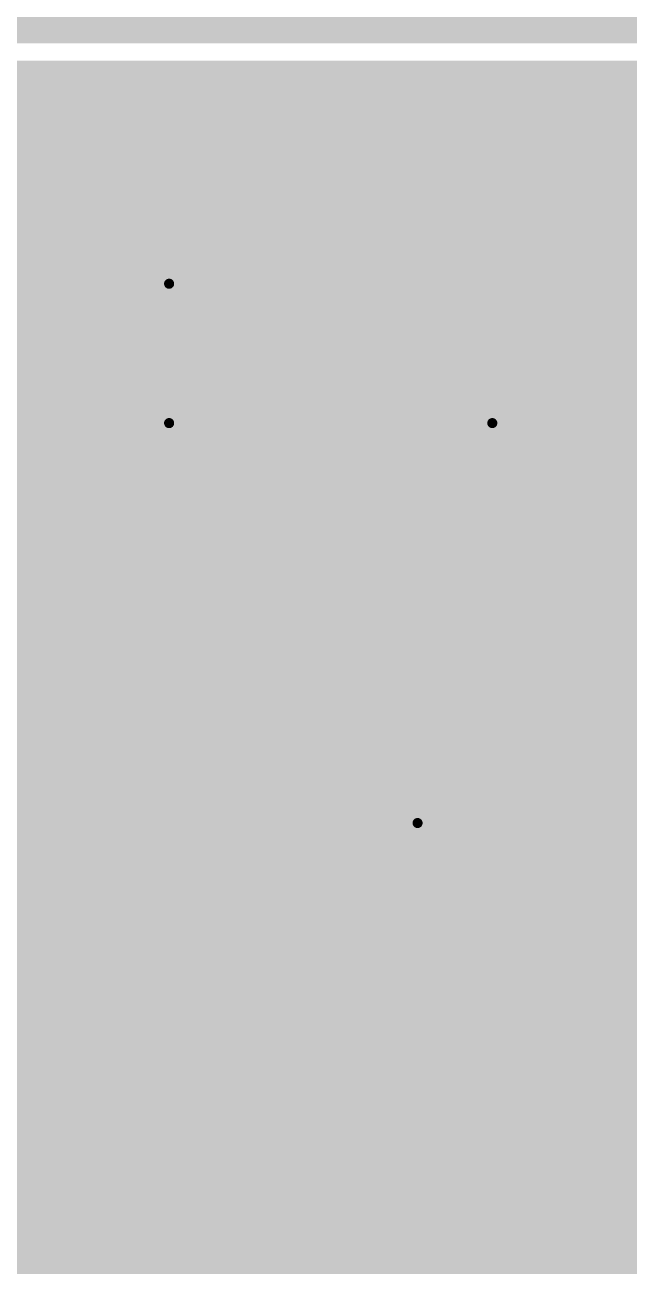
# Model space of a CAD drawing. Extents: x -6 to 196, y -52 to 46.
# Drawn here: x 173.32 to 180.92, y 5.98 to 21.59 of the extents above; entities that cross this region are included whole.
import ezdxf

# ---------------------------------------------------------------- set-up
doc = ezdxf.new("R2010")
doc.units = 0
doc.header["$MEASUREMENT"] = 0
doc.layers.get('0').update_dxf_attribs({"linetype": 'CONTINUOUS'})
for name, color, linetype in [('22-304-1_BOT', 7, 'CONTINUOUS'), ('22-304-1_DRD', 7, 'CONTINUOUS'), ('22-304-1_GND', 6, 'CONTINUOUS'), ('22-304-1_IN1', 4, 'CONTINUOUS'), ('22-304-1_SMT', 5, 'CONTINUOUS'), ('22-304-1_SPT', 10, 'CONTINUOUS'), ('22-304-1_SST', 14, 'CONTINUOUS'), ('22-304-1_TOP', 9, 'CONTINUOUS'), ('THRUHOLE_TAP', 13, 'CONTINUOUS')]:
    doc.layers.add(name, color=color, linetype=linetype)

# ---------------------------------------------------------------- blocks, each defined once
blk = doc.blocks.new('ROUND_57')
at = {"const_width": 0.35052}
blk.add_lwpolyline([(-0.17526, 0, 1), (0.17526, 0, 1)], format="xyb", close=True, dxfattribs=at)
blk = doc.blocks.new('ROUND_85')
at = {"const_width": 0.0635}
blk.add_lwpolyline([(-0.03175, 0, 1), (0.03175, 0, 1)], format="xyb", close=True, dxfattribs=at)
blk = doc.blocks.new('RECTANGLE_5')
blk.add_solid([(0.4826, 0.4064), (0.4826, -0.4064), (-0.4826, 0.4064), (-0.4826, -0.4064)])
blk = doc.blocks.new('RECTANGLE_15')
blk.add_solid([(0.6985, 0.4445), (0.6985, -0.4445), (-0.6985, 0.4445), (-0.6985, -0.4445)])
blk = doc.blocks.new('RECTANGLE_50')
blk.add_solid([(0.4445, 0.3175), (0.4445, -0.3175), (-0.4445, 0.3175), (-0.4445, -0.3175)])
blk = doc.blocks.new('ROUND_88')
at = {"const_width": 0.10033}
blk.add_lwpolyline([(-0.050164, 0, 1), (0.050164, 0, 1)], format="xyb", close=True, dxfattribs=at)

msp = doc.modelspace()

# ---------------------------------------------------------------- linework, layer by layer
at = {"layer": '22-304-1_BOT', "const_width": 0.254}
for points in [[(193.929, 20.828), (101.6, 20.828)], [(173.2788, 20.828), (173.2788, -4.064)], [(173.5074, 20.828), (173.5074, -4.064)], [(173.736, 20.828), (173.736, -4.064)], [(173.9646, 20.828), (173.9646, -4.064)], [(174.1932, 20.828), (174.1932, -4.064)], [(174.4218, 20.828), (174.4218, -4.064)], [(174.6504, 20.828), (174.6504, -4.064)], [(174.879, 20.828), (174.879, -4.064)], [(175.1076, 20.828), (175.1076, -4.064)], [(175.3362, 20.828), (175.3362, -4.064)], [(175.5648, 20.828), (175.5648, -4.064)], [(175.7934, 20.828), (175.7934, -4.064)], [(176.022, 20.828), (176.022, -4.064)], [(176.2506, 20.828), (176.2506, -4.064)], [(176.4792, 20.828), (176.4792, -4.064)], [(176.7078, 20.828), (176.7078, -4.064)], [(176.9364, 20.828), (176.9364, -4.064)], [(177.165, 20.828), (177.165, -4.064)], [(177.3936, 20.828), (177.3936, -4.064)], [(177.6222, 20.828), (177.6222, -4.064)], [(177.8508, 20.828), (177.8508, -4.064)], [(178.0794, 20.828), (178.0794, 5.04444)], [(178.308, 20.828), (178.308, 5.19938)], [(178.5366, 20.828), (178.5366, 5.24764)], [(178.7652, 20.828), (178.7652, 5.21716)], [(178.9938, 20.828), (178.9938, 5.0927)], [(179.2224, 20.828), (179.2224, 4.71932)], [(179.451, 20.828), (179.451, 2.25552)], [(179.6796, 20.828), (179.6796, 2.02692)], [(179.9082, 20.828), (179.9082, 1.79832)], [(180.1368, 20.828), (180.1368, 1.56972)], [(180.3654, 20.828), (180.3654, 1.34112)], [(180.594, 20.828), (180.594, 1.11252)], [(180.8226, 20.828), (180.8226, 1.04902)], [(193.929, 20.6248), (87.00516, 20.6248)], [(189.14618, 20.3962), (87.00516, 20.3962)], [(188.5061, 20.1676), (130.54076, 20.1676)], [(188.09462, 19.939), (130.77952, 19.939)], [(187.7822, 19.7104), (137.99312, 19.7104)], [(187.5282, 19.4818), (138.22172, 19.4818)], [(187.31738, 19.2532), (149.36978, 19.2532)], [(187.14212, 19.0246), (149.60092, 19.0246)], [(186.99226, 18.796), (150.09368, 18.796)], [(186.8678, 18.5674), (152.56256, 18.5674)], [(186.76366, 18.3388), (152.75052, 18.3388)], [(186.6773, 18.1102), (152.81656, 18.1102)], [(186.60872, 17.8816), (152.80386, 17.8816)], [(186.55792, 17.653), (152.7048, 17.653)], [(186.52236, 17.4244), (152.4381, 17.4244)], [(186.50204, 17.1958), (152.03932, 17.1958)], [(186.49696, 16.9672), (151.81072, 16.9672)], [(186.50712, 16.7386), (151.58212, 16.7386)], [(186.52998, 16.51), (151.35352, 16.51)], [(186.57062, 16.2814), (151.12492, 16.2814)], [(186.6265, 16.0528), (145.38452, 16.0528)], [(186.70016, 15.8242), (145.45056, 15.8242)], [(186.7916, 15.5956), (145.43786, 15.5956)], [(186.90082, 15.367), (145.3388, 15.367)], [(187.0329, 15.1384), (145.0721, 15.1384)], [(187.18784, 14.9098), (134.79526, 14.9098)], [(187.37326, 14.6812), (134.79526, 14.6812)], [(187.59424, 14.4526), (134.79526, 14.4526)], [(187.86348, 14.224), (134.79526, 14.224)], [(188.19876, 13.9954), (134.79526, 13.9954)], [(188.65088, 13.7668), (134.79526, 13.7668)], [(189.46368, 13.5382), (134.79526, 13.5382)], [(193.929, 13.3096), (160.3121, 13.3096)], [(193.929, 13.081), (160.5788, 13.081)], [(187.70854, 12.8524), (160.67786, 12.8524)], [(187.70854, 12.6238), (160.69056, 12.6238)], [(187.70854, 12.3952), (162.93084, 12.3952)], [(187.70854, 12.1666), (163.068, 12.1666)], [(187.70854, 11.938), (163.10864, 11.938)], [(187.70854, 11.7094), (163.068, 11.7094)], [(187.70854, 11.4808), (162.93084, 11.4808)], [(187.70854, 11.2522), (162.86226, 11.2522)], [(193.929, 11.0236), (162.86226, 11.0236)], [(193.929, 10.795), (162.86226, 10.795)], [(193.929, 10.5664), (162.86226, 10.5664)], [(193.929, 10.3378), (162.86226, 10.3378)], [(193.929, 10.1092), (166.71036, 10.1092)], [(193.929, 9.8806), (166.94404, 9.8806)], [(193.929, 9.652), (167.03294, 9.652)], [(193.929, 9.4234), (167.03802, 9.4234)], [(193.929, 9.1948), (166.95928, 9.1948)], [(193.929, 8.9662), (166.79926, 8.9662)], [(193.929, 8.7376), (166.79926, 8.7376)], [(193.929, 8.509), (166.79926, 8.509)], [(193.929, 8.2804), (166.79926, 8.2804)], [(193.929, 8.0518), (166.79926, 8.0518)], [(193.929, 7.8232), (166.79926, 7.8232)], [(193.929, 7.5946), (166.79926, 7.5946)], [(193.929, 7.366), (166.79926, 7.366)], [(193.929, 7.1374), (166.79926, 7.1374)], [(193.929, 6.9088), (166.79926, 6.9088)], [(193.929, 6.6802), (166.79926, 6.6802)], [(193.929, 6.4516), (166.79926, 6.4516)], [(193.929, 6.223), (166.79926, 6.223)], [(193.929, 5.9944), (166.79926, 5.9944)]]:
    msp.add_lwpolyline(points, dxfattribs=at)
at = {"layer": '22-304-1_DRD'}
for points, const_width in [([(195.00088, 21.99894), (101.99878, 21.99894), (78.99908, 44.99864), (-4.99872, 44.99864), (-4.99872, -4.99872), (195.00088, -4.99872), (195.00088, 21.99894)], 1.27), ([(174.879, 18.9738), (174.498, 18.5928)], 0.254), ([(174.879, 18.9738), (174.498, 18.5928)], 0.254), ([(175.387, 18.9738), (174.879, 18.9738)], 0.254), ([(175.387, 18.9738), (174.879, 18.9738)], 0.254), ([(175.768, 18.5928), (175.387, 18.9738)], 0.254), ([(175.768, 18.5928), (175.387, 18.9738)], 0.254), ([(181.229, 18.9738), (180.848, 18.5928)], 0.254), ([(174.498, 18.5928), (174.498, 18.0848)], 0.254), ([(174.498, 18.5928), (174.498, 18.0848)], 0.254), ([(175.768, 18.0848), (175.768, 18.5928)], 0.254), ([(175.768, 18.0848), (175.768, 18.5928)], 0.254), ([(180.848, 18.5928), (180.848, 18.0848)], 0.254), ([(174.498, 18.0848), (174.879, 17.7038)], 0.254), ([(174.498, 18.0848), (174.879, 17.7038)], 0.254), ([(175.387, 17.7038), (175.768, 18.0848)], 0.254), ([(175.387, 17.7038), (175.768, 18.0848)], 0.254), ([(180.848, 18.0848), (181.229, 17.7038)], 0.254), ([(174.879, 17.7038), (175.387, 17.7038)], 0.254), ([(174.879, 17.7038), (175.387, 17.7038)], 0.254), ([(174.879, 17.2212), (174.498, 16.8402)], 0.254), ([(174.879, 17.2212), (174.498, 16.8402)], 0.254), ([(175.387, 17.2212), (174.879, 17.2212)], 0.254), ([(175.387, 17.2212), (174.879, 17.2212)], 0.254), ([(175.768, 16.8402), (175.387, 17.2212)], 0.254), ([(175.768, 16.8402), (175.387, 17.2212)], 0.254), ([(178.943, 17.2212), (178.562, 16.8402)], 0.254), ([(178.943, 17.2212), (178.562, 16.8402)], 0.254), ([(178.943, 17.2212), (178.562, 16.8402)], 0.254), ([(179.451, 17.2212), (178.943, 17.2212)], 0.254), ([(179.451, 17.2212), (178.943, 17.2212)], 0.254), ([(179.451, 17.2212), (178.943, 17.2212)], 0.254), ([(179.832, 16.8402), (179.451, 17.2212)], 0.254), ([(179.832, 16.8402), (179.451, 17.2212)], 0.254), ([(179.832, 16.8402), (179.451, 17.2212)], 0.254), ([(174.498, 16.8402), (174.498, 16.3322)], 0.254), ([(174.498, 16.8402), (174.498, 16.3322)], 0.254), ([(175.768, 16.3322), (175.768, 16.8402)], 0.254), ([(175.768, 16.3322), (175.768, 16.8402)], 0.254), ([(178.562, 16.8402), (178.562, 16.3322)], 0.254), ([(178.562, 16.8402), (178.562, 16.3322)], 0.254), ([(178.562, 16.8402), (178.562, 16.3322)], 0.254), ([(179.832, 16.3322), (179.832, 16.8402)], 0.254), ([(179.832, 16.3322), (179.832, 16.8402)], 0.254), ([(179.832, 16.3322), (179.832, 16.8402)], 0.254), ([(174.498, 16.3322), (174.879, 15.9512)], 0.254), ([(174.498, 16.3322), (174.879, 15.9512)], 0.254), ([(175.387, 15.9512), (175.768, 16.3322)], 0.254), ([(175.387, 15.9512), (175.768, 16.3322)], 0.254), ([(178.562, 16.3322), (178.943, 15.9512)], 0.254), ([(178.562, 16.3322), (178.943, 15.9512)], 0.254), ([(178.562, 16.3322), (178.943, 15.9512)], 0.254), ([(179.451, 15.9512), (179.832, 16.3322)], 0.254), ([(179.451, 15.9512), (179.832, 16.3322)], 0.254), ([(179.451, 15.9512), (179.832, 16.3322)], 0.254), ([(174.879, 15.9512), (175.387, 15.9512)], 0.254), ([(174.879, 15.9512), (175.387, 15.9512)], 0.254), ([(178.943, 15.9512), (179.451, 15.9512)], 0.254), ([(178.943, 15.9512), (179.451, 15.9512)], 0.254), ([(178.943, 15.9512), (179.451, 15.9512)], 0.254), ([(178.0032, 12.192), (177.6222, 11.811)], 0.254), ([(178.0032, 12.192), (177.6222, 11.811)], 0.254), ([(178.0032, 12.192), (177.6222, 11.811)], 0.254), ([(178.5112, 12.192), (178.0032, 12.192)], 0.254), ([(178.5112, 12.192), (178.0032, 12.192)], 0.254), ([(178.5112, 12.192), (178.0032, 12.192)], 0.254), ([(178.8922, 11.811), (178.5112, 12.192)], 0.254), ([(178.8922, 11.811), (178.5112, 12.192)], 0.254), ([(178.8922, 11.811), (178.5112, 12.192)], 0.254), ([(177.6222, 11.811), (177.6222, 11.303)], 0.254), ([(177.6222, 11.811), (177.6222, 11.303)], 0.254), ([(177.6222, 11.811), (177.6222, 11.303)], 0.254), ([(178.8922, 11.303), (178.8922, 11.811)], 0.254), ([(178.8922, 11.303), (178.8922, 11.811)], 0.254), ([(178.8922, 11.303), (178.8922, 11.811)], 0.254), ([(177.6222, 11.303), (178.0032, 10.922)], 0.254), ([(177.6222, 11.303), (178.0032, 10.922)], 0.254), ([(177.6222, 11.303), (178.0032, 10.922)], 0.254), ([(178.5112, 10.922), (178.8922, 11.303)], 0.254), ([(178.5112, 10.922), (178.8922, 11.303)], 0.254), ([(178.5112, 10.922), (178.8922, 11.303)], 0.254), ([(178.0032, 10.922), (178.5112, 10.922)], 0.254), ([(178.0032, 10.922), (178.5112, 10.922)], 0.254), ([(178.0032, 10.922), (178.5112, 10.922)], 0.254)]:
    msp.add_lwpolyline(points, dxfattribs=dict(at, const_width=const_width))
at = {"layer": '22-304-1_GND', "const_width": 1.27}
msp.add_lwpolyline([(195.00088, 21.99894), (101.99878, 21.99894), (78.99908, 44.99864), (-4.99872, 44.99864), (-4.99872, -4.99872), (195.00088, -4.99872), (195.00088, 21.99894)], dxfattribs=at)
at = {"layer": '22-304-1_IN1'}
for points, const_width in [([(20.32, 33.655), (20.955, 34.29), (24.892, 34.29), (26.035, 33.147), (48.768, 33.147), (52.451, 29.464), (56.388, 29.464), (58.166, 27.686), (74.676, 27.686), (77.851, 24.511), (96.901, 24.511), (100.584, 20.828), (184.15, 20.828), (185.42, 19.558), (185.42, 3.175), (187.24118, 1.34874), (187.325, 1.34874)], 0.635), ([(14.605, 33.147), (15.621, 32.131), (48.514, 32.131), (52.07, 28.575), (56.007, 28.575), (57.785, 26.797), (74.295, 26.797), (77.47, 23.622), (96.52, 23.622), (100.203, 19.939), (183.769, 19.939), (184.531, 19.177), (184.531, 0.3556)], 0.635), ([(183.5023, 19.29384), (145.74266, 19.29384)], 0.254), ([(183.54294, 19.2532), (145.74266, 19.2532)], 0.254), ([(173.228, 19.29384), (173.228, -3.937)], 0.254), ([(173.4566, 19.29384), (173.4566, -3.937)], 0.254), ([(173.6852, 19.29384), (173.6852, -3.937)], 0.254), ([(173.9138, 19.29384), (173.9138, -3.937)], 0.254), ([(174.1424, 19.29384), (174.1424, -3.937)], 0.254), ([(174.371, 19.29384), (174.371, -3.937)], 0.254), ([(174.5996, 19.29384), (174.5996, -3.937)], 0.254), ([(174.8282, 19.29384), (174.8282, -3.937)], 0.254), ([(175.0568, 19.29384), (175.0568, -3.937)], 0.254), ([(175.2854, 19.29384), (175.2854, -3.937)], 0.254), ([(175.514, 19.29384), (175.514, -3.937)], 0.254), ([(175.7426, 19.29384), (175.7426, -3.937)], 0.254), ([(175.9712, 19.29384), (175.9712, -3.937)], 0.254), ([(176.1998, 19.29384), (176.1998, -3.937)], 0.254), ([(176.4284, 19.29384), (176.4284, -3.937)], 0.254), ([(176.657, 19.29384), (176.657, -3.937)], 0.254), ([(176.8856, 19.29384), (176.8856, -3.937)], 0.254), ([(177.1142, 19.29384), (177.1142, -3.937)], 0.254), ([(177.3428, 19.29384), (177.3428, -3.937)], 0.254), ([(177.5714, 19.29384), (177.5714, -3.937)], 0.254), ([(177.8, 19.29384), (177.8, -3.937)], 0.254), ([(178.0286, 19.29384), (178.0286, 4.98856)], 0.254), ([(178.2572, 19.29384), (178.2572, 5.17652)], 0.254), ([(178.4858, 19.29384), (178.4858, 5.24256)], 0.254), ([(178.7144, 19.29384), (178.7144, 5.22986)], 0.254), ([(178.943, 19.29384), (178.943, 5.1308)], 0.254), ([(179.1716, 19.29384), (179.1716, 4.8641)], 0.254), ([(179.4002, 19.29384), (179.4002, -3.937)], 0.254), ([(179.6288, 19.29384), (179.6288, -3.937)], 0.254), ([(179.8574, 19.29384), (179.8574, -3.937)], 0.254), ([(180.086, 19.29384), (180.086, 0.61468)], 0.254), ([(180.3146, 19.29384), (180.3146, 0.92202)], 0.254), ([(180.5432, 19.29384), (180.5432, 1.03378)], 0.254), ([(180.7718, 19.29384), (180.7718, 1.0541)], 0.254), ([(181.0004, 19.29384), (181.0004, 0.99568)], 0.254), ([(183.77154, 19.0246), (145.74266, 19.0246)], 0.254), ([(183.88584, 18.796), (150.09368, 18.796)], 0.254), ([(183.88584, 18.5674), (152.56256, 18.5674)], 0.254), ([(183.88584, 18.3388), (152.75052, 18.3388)], 0.254), ([(183.88584, 18.1102), (152.81656, 18.1102)], 0.254), ([(183.88584, 17.8816), (152.80386, 17.8816)], 0.254), ([(183.88584, 17.653), (152.7048, 17.653)], 0.254), ([(183.88584, 17.4244), (152.4381, 17.4244)], 0.254), ([(183.88584, 17.1958), (145.74266, 17.1958)], 0.254), ([(183.88584, 16.9672), (145.74266, 16.9672)], 0.254), ([(183.88584, 16.7386), (145.74266, 16.7386)], 0.254), ([(183.88584, 16.51), (145.74266, 16.51)], 0.254), ([(183.88584, 16.2814), (145.74266, 16.2814)], 0.254), ([(183.88584, 16.0528), (145.74266, 16.0528)], 0.254), ([(183.88584, 15.8242), (145.74266, 15.8242)], 0.254), ([(183.88584, 15.5956), (145.74266, 15.5956)], 0.254), ([(183.88584, 15.367), (145.74266, 15.367)], 0.254), ([(183.88584, 15.1384), (145.74266, 15.1384)], 0.254), ([(183.88584, 14.9098), (145.74266, 14.9098)], 0.254), ([(183.88584, 14.6812), (145.74266, 14.6812)], 0.254), ([(183.88584, 14.4526), (145.74266, 14.4526)], 0.254), ([(183.88584, 14.224), (145.74266, 14.224)], 0.254), ([(183.88584, 13.9954), (145.74266, 13.9954)], 0.254), ([(183.88584, 13.7668), (145.74266, 13.7668)], 0.254), ([(183.88584, 13.5382), (145.74266, 13.5382)], 0.254), ([(183.88584, 13.3096), (160.3121, 13.3096)], 0.254), ([(183.88584, 13.081), (160.5788, 13.081)], 0.254), ([(183.88584, 12.8524), (160.67786, 12.8524)], 0.254), ([(183.88584, 12.6238), (160.69056, 12.6238)], 0.254), ([(183.88584, 12.3952), (162.93084, 12.3952)], 0.254), ([(183.88584, 12.1666), (163.068, 12.1666)], 0.254), ([(183.88584, 11.938), (163.10864, 11.938)], 0.254), ([(183.88584, 11.7094), (163.068, 11.7094)], 0.254), ([(183.88584, 11.4808), (162.93084, 11.4808)], 0.254), ([(183.88584, 11.2522), (145.74266, 11.2522)], 0.254), ([(183.88584, 11.0236), (145.74266, 11.0236)], 0.254), ([(183.88584, 10.795), (158.98368, 10.795)], 0.254), ([(183.88584, 10.5664), (159.29102, 10.5664)], 0.254), ([(183.88584, 10.3378), (159.40278, 10.3378)], 0.254), ([(183.88584, 10.1092), (166.71036, 10.1092)], 0.254), ([(183.88584, 9.8806), (166.94404, 9.8806)], 0.254), ([(183.88584, 9.652), (167.03294, 9.652)], 0.254), ([(183.88584, 9.4234), (167.03802, 9.4234)], 0.254), ([(183.88584, 9.1948), (166.95928, 9.1948)], 0.254), ([(183.88584, 8.9662), (166.751, 8.9662)], 0.254), ([(183.88584, 8.7376), (157.6451, 8.7376)], 0.254), ([(183.88584, 8.509), (158.18104, 8.509)], 0.254), ([(183.88584, 8.2804), (158.34868, 8.2804)], 0.254), ([(183.88584, 8.0518), (158.4071, 8.0518)], 0.254), ([(183.88584, 7.8232), (158.38678, 7.8232)], 0.254), ([(183.88584, 7.5946), (158.27502, 7.5946)], 0.254), ([(183.88584, 7.366), (157.96768, 7.366)], 0.254), ([(183.88584, 7.1374), (145.74266, 7.1374)], 0.254), ([(183.88584, 6.9088), (160.401, 6.9088)], 0.254), ([(183.88584, 6.6802), (160.60928, 6.6802)], 0.254), ([(183.88584, 6.4516), (160.68802, 6.4516)], 0.254), ([(183.88584, 6.223), (161.26968, 6.223)], 0.254), ([(183.88584, 5.9944), (161.57702, 5.9944)], 0.254)]:
    msp.add_lwpolyline(points, dxfattribs=dict(at, const_width=const_width))
at = {"layer": '22-304-1_SST', "const_width": 0.1524}
for points in [[(173.1645, 20.5105), (173.1645, 17.5895), (174.8028, 17.5895), (174.8028, 20.5105), (173.1645, 20.5105)], [(177.9905, 17.5895), (177.9905, 20.5105), (176.3522, 20.5105), (176.3522, 17.5895), (177.9905, 17.5895)], [(179.5145, 20.5105), (179.5145, 17.5895), (181.1528, 17.5895), (181.1528, 20.5105), (179.5145, 20.5105)], [(175.5394, 20.24634), (175.5394, 19.89074), (175.70958, 19.77136), (175.87976, 19.77136), (176.0474, 19.89074), (176.0474, 20.24634), (175.0314, 20.24634)], [(178.74742, 20.14728), (178.74742, 19.79168), (178.91506, 19.6723), (179.08524, 19.6723), (179.25542, 19.79168), (179.25542, 20.14728), (178.23942, 20.14728)], [(175.5394, 19.94916), (175.0314, 19.77136)], [(178.74742, 19.8501), (178.23942, 19.6723)], [(175.20158, 19.40814), (175.0314, 19.34972), (175.0314, 18.99412), (175.20158, 18.93316), (175.5394, 18.93316), (175.70958, 19.05254), (175.70958, 19.40814), (176.0474, 19.40814), (176.0474, 18.93316)], [(178.57724, 18.8341), (178.57724, 19.30908), (179.25542, 19.07286), (179.25542, 18.95348), (178.23942, 18.95348)], [(175.0314, 18.39214), (175.20158, 18.51152), (175.37176, 18.56994), (175.70958, 18.56994), (175.87976, 18.51152), (176.0474, 18.39214), (176.0474, 18.27276), (175.87976, 18.15592), (175.70958, 18.09496), (175.37176, 18.09496), (175.20158, 18.15592), (175.0314, 18.27276), (175.0314, 18.39214)], [(178.74742, 18.05686), (178.74742, 18.41246), (178.91506, 18.47088), (179.08524, 18.47088), (179.25542, 18.41246), (179.25542, 18.05686), (179.08524, 17.9959), (178.91506, 17.9959), (178.23942, 18.23466)], [(174.8155, 14.4145), (174.8155, 17.3355), (173.1772, 17.3355), (173.1772, 14.4145), (174.8155, 14.4145)], [(176.3395, 17.3355), (176.3395, 14.4145), (177.9778, 14.4145), (177.9778, 17.3355), (176.3395, 17.3355)], [(181.1655, 14.4145), (181.1655, 17.3355), (179.5272, 17.3355), (179.5272, 14.4145), (181.1655, 14.4145)], [(175.23206, 16.4973), (175.06442, 16.55826), (175.06442, 16.91386), (175.23206, 16.97228), (175.91024, 16.97228), (176.08042, 16.91386), (176.08042, 16.55826), (175.91024, 16.4973)], [(178.7144, 16.69034), (178.7144, 16.33474), (178.88458, 16.21536), (179.05476, 16.21536), (179.2224, 16.33474), (179.2224, 16.69034), (178.2064, 16.69034)], [(178.7144, 16.39316), (178.2064, 16.21536)], [(175.23206, 16.13408), (175.06442, 16.0147), (175.06442, 15.77848), (175.23206, 15.6591), (175.40224, 15.6591), (175.74006, 15.89786), (176.08042, 15.6591), (176.08042, 16.13408)], [(178.54676, 15.37716), (178.54676, 15.85214), (179.2224, 15.61592), (179.2224, 15.49654), (178.2064, 15.49654)], [(175.40224, 14.8209), (175.40224, 15.29588), (176.08042, 15.05966), (176.08042, 14.94028), (175.06442, 14.94028)], [(178.2064, 14.89456), (179.2224, 14.53896), (179.2224, 15.01394)], [(174.8155, 11.2395), (174.8155, 14.1605), (173.1772, 14.1605), (173.1772, 11.2395), (174.8155, 11.2395)], [(176.3395, 14.1605), (176.3395, 11.2395), (177.9778, 11.2395), (177.9778, 14.1605), (176.3395, 14.1605)], [(181.1655, 11.2395), (181.1655, 14.1605), (179.5272, 14.1605), (179.5272, 11.2395), (181.1655, 11.2395)], [(175.57242, 13.92428), (175.57242, 13.56868), (175.74006, 13.4493), (175.91024, 13.4493), (176.08042, 13.56868), (176.08042, 13.92428), (175.06442, 13.92428)], [(178.7144, 13.89634), (178.7144, 13.54074), (178.88458, 13.42136), (179.05476, 13.42136), (179.2224, 13.54074), (179.2224, 13.89634), (178.2064, 13.89634)], [(175.57242, 13.6271), (175.06442, 13.4493)], [(178.7144, 13.59916), (178.2064, 13.42136)], [(175.40224, 12.6111), (175.40224, 13.08608), (176.08042, 12.84986), (176.08042, 12.73048), (175.06442, 12.73048)], [(178.54676, 12.58316), (178.54676, 13.05814), (179.2224, 12.82192), (179.2224, 12.70254), (178.2064, 12.70254)], [(175.57242, 11.83386), (175.74006, 11.7729), (175.91024, 11.7729), (176.08042, 11.83386), (176.08042, 12.18946), (175.91024, 12.24788), (175.74006, 12.24788), (175.57242, 12.18946), (175.57242, 11.83386), (175.40224, 11.7729), (175.23206, 11.7729), (175.06442, 11.83386), (175.06442, 12.18946), (175.23206, 12.24788), (175.40224, 12.24788), (175.57242, 12.18946)], [(178.7144, 12.16152), (178.7144, 11.80592), (178.54676, 11.74496), (178.37658, 11.74496), (178.2064, 11.80592), (178.2064, 12.16152), (178.37658, 12.21994), (178.54676, 12.21994), (179.2224, 11.98372)], [(176.149, 8.001), (176.149, 7.874), (177.8, 7.874), (178.181, 8.255), (178.181, 11.176), (176.149, 11.176), (176.149, 8.001)], [(174.8155, 8.0645), (174.8155, 10.9855), (173.1772, 10.9855), (173.1772, 8.0645), (174.8155, 8.0645)], [(181.1655, 8.0645), (181.1655, 10.9855), (179.5272, 10.9855), (179.5272, 8.0645), (181.1655, 8.0645)], [(180.01742, 7.41426), (180.01742, 7.82828), (181.03342, 7.82828)], [(173.41342, 7.28726), (173.41342, 7.70128), (174.42942, 7.70128)], [(176.3395, 7.53872), (176.3395, 7.18312), (176.67732, 7.06374), (177.01768, 7.06374), (177.3555, 7.18312), (177.3555, 7.53872)], [(176.3395, 7.47776), (177.3555, 7.47776)], [(180.01742, 6.93166), (181.03342, 6.57606), (181.03342, 7.0485)], [(173.92142, 6.86308), (173.92142, 6.50748), (173.75124, 6.44906), (173.58106, 6.44906), (173.41342, 6.50748), (173.41342, 6.86308), (173.58106, 6.9215), (173.75124, 6.9215), (174.42942, 6.68528)], [(178.75504, 6.8326), (178.58486, 6.77164), (178.58486, 6.53542), (178.75504, 6.477), (178.92268, 6.35762), (179.43068, 6.35762), (179.60086, 6.41604), (179.60086, 6.77164), (179.43068, 6.8326), (178.75504, 6.8326)], [(176.8475, 6.28396), (176.8475, 6.63956), (177.01768, 6.70052), (177.18532, 6.70052), (177.3555, 6.63956), (177.3555, 6.28396), (177.18532, 6.22554), (177.01768, 6.22554), (176.3395, 6.46176)], [(178.92268, 6.59384), (178.58486, 6.35762)], [(178.92268, 5.51942), (178.92268, 5.9944), (179.60086, 5.75564), (179.60086, 5.6388), (178.58486, 5.6388)]]:
    msp.add_lwpolyline(points, dxfattribs=at)
at = {"layer": '22-304-1_TOP'}
for points, const_width in [([(193.802, 20.955), (171.89958, 20.955)], 0.254), ([(173.3804, 20.955), (173.3804, 20.49526)], 0.254), ([(173.609, 20.955), (173.609, 20.49526)], 0.254), ([(173.8376, 20.955), (173.8376, 20.49526)], 0.254), ([(174.0662, 20.955), (174.0662, 20.49526)], 0.254), ([(174.2948, 20.955), (174.2948, 20.49526)], 0.254), ([(174.5234, 20.955), (174.5234, 20.49526)], 0.254), ([(174.752, 20.955), (174.752, 20.49526)], 0.254), ([(174.9806, 20.955), (174.9806, 20.22856)], 0.254), ([(175.2092, 20.955), (175.2092, 20.22856)], 0.254), ([(175.4378, 20.955), (175.4378, 20.22856)], 0.254), ([(175.6664, 20.955), (175.6664, 20.22856)], 0.254), ([(175.895, 20.955), (175.895, 20.22856)], 0.254), ([(176.1236, 20.955), (176.1236, 20.22856)], 0.254), ([(176.3522, 20.955), (176.3522, 20.22856)], 0.254), ([(176.5808, 20.955), (176.5808, 20.49526)], 0.254), ([(176.8094, 20.955), (176.8094, 20.49526)], 0.254), ([(177.038, 20.955), (177.038, 20.49526)], 0.254), ([(177.2666, 20.955), (177.2666, 20.49526)], 0.254), ([(177.4952, 20.955), (177.4952, 20.49526)], 0.254), ([(177.7238, 20.955), (177.7238, 20.49526)], 0.254), ([(177.9524, 20.955), (177.9524, 20.49526)], 0.254), ([(178.181, 20.955), (178.181, 10.00252)], 0.254), ([(178.4096, 20.955), (178.4096, 10.23112)], 0.254), ([(178.6382, 20.955), (178.6382, 10.45972)], 0.254), ([(178.8668, 20.955), (178.8668, 11.70432)], 0.254), ([(179.0954, 20.955), (179.0954, 11.93292)], 0.254), ([(179.324, 20.955), (179.324, 12.16152)], 0.254), ([(179.5526, 20.955), (179.5526, 20.49526)], 0.254), ([(179.7812, 20.955), (179.7812, 20.49526)], 0.254), ([(180.0098, 20.955), (180.0098, 20.49526)], 0.254), ([(180.2384, 20.955), (180.2384, 20.49526)], 0.254), ([(180.467, 20.955), (180.467, 20.49526)], 0.254), ([(180.6956, 20.955), (180.6956, 20.49526)], 0.254), ([(180.9242, 20.955), (180.9242, 20.49526)], 0.254), ([(193.802, 20.7518), (172.13072, 20.7518)], 0.254), ([(173.99, 11.9888), (173.4312, 11.9888), (172.593, 12.827), (172.593, 19.685), (171.704, 20.574), (143.891, 20.574), (137.287, 13.97), (134.62, 13.97), (133.35, 12.7), (129.413, 12.7), (128.8161, 13.2969), (127.5588, 13.2969)], 0.2032), ([(193.802, 20.5232), (172.35932, 20.5232)], 0.254), ([(174.80026, 20.49526), (173.17974, 20.49526)], 0.254), ([(174.80026, 20.49526), (174.80026, 20.22856)], 0.254), ([(177.97526, 20.49526), (176.35474, 20.49526)], 0.254), ([(176.35474, 20.49526), (176.35474, 20.22856)], 0.254), ([(177.97526, 20.49526), (177.97526, 19.07286)], 0.254), ([(181.15026, 20.49526), (179.52974, 20.49526)], 0.254), ([(179.52974, 20.49526), (179.52974, 19.07286)], 0.254), ([(176.35474, 20.2946), (174.80026, 20.2946)], 0.254), ([(176.35474, 20.22856), (174.80026, 20.22856)], 0.254), ([(179.52974, 20.2946), (177.97526, 20.2946)], 0.254), ([(179.52974, 20.066), (177.97526, 20.066)], 0.254), ([(177.165, 19.7612), (173.99, 19.7612)], 0.2794), ([(179.52974, 19.8374), (177.97526, 19.8374)], 0.254), ([(183.515, 19.7612), (180.34, 19.7612)], 0.2794), ([(179.52974, 19.6088), (177.97526, 19.6088)], 0.254), ([(176.35474, 19.29384), (174.80026, 19.29384)], 0.254), ([(174.80026, 19.29384), (174.80026, 19.07286)], 0.254), ([(174.9806, 19.29384), (174.9806, 16.002)], 0.254), ([(175.2092, 19.29384), (175.2092, 16.2306)], 0.254), ([(175.4378, 19.29384), (175.4378, 16.4592)], 0.254), ([(175.6664, 19.29384), (175.6664, 16.6878)], 0.254), ([(175.895, 19.29384), (175.895, 16.9164)], 0.254), ([(176.1236, 19.29384), (176.1236, 17.04086)], 0.254), ([(176.3522, 19.29384), (176.3522, 17.05356)], 0.254), ([(176.35474, 19.29384), (176.35474, 19.07286)], 0.254), ([(179.52974, 19.3802), (177.97526, 19.3802)], 0.254), ([(176.35474, 19.1516), (174.80026, 19.1516)], 0.254), ([(179.52974, 19.1516), (177.97526, 19.1516)], 0.254), ([(174.80026, 19.07286), (174.80026, 19.02714)], 0.254), ([(174.80026, 19.02714), (174.80026, 17.60474)], 0.254), ([(176.35474, 18.923), (174.80026, 18.923)], 0.254), ([(176.35474, 19.07286), (176.35474, 19.02714)], 0.254), ([(176.35474, 19.02714), (176.35474, 17.60474)], 0.254), ([(177.97526, 19.07286), (177.97526, 19.02714)], 0.254), ([(177.97526, 19.02714), (177.97526, 17.60474)], 0.254), ([(179.52974, 18.923), (177.97526, 18.923)], 0.254), ([(179.52974, 19.07286), (179.52974, 19.02714)], 0.254), ([(179.52974, 19.02714), (179.52974, 17.60474)], 0.254), ([(176.35474, 18.6944), (174.80026, 18.6944)], 0.254), ([(179.52974, 18.6944), (177.97526, 18.6944)], 0.254), ([(176.35474, 18.4658), (174.80026, 18.4658)], 0.254), ([(179.52974, 18.4658), (177.97526, 18.4658)], 0.254), ([(173.17974, 18.3388), (173.99, 18.3388)], 0.254), ([(173.99, 17.60474), (173.99, 18.3388)], 0.254), ([(174.80026, 18.3388), (173.99, 18.3388)], 0.254), ([(175.133, 18.3388), (173.99, 18.3388)], 0.2032), ([(175.133, 18.3388), (173.99, 18.3388)], 0.2032), ([(177.165, 18.3388), (177.165, 16.5862)], 0.2794), ([(179.52974, 18.3388), (180.34, 18.3388)], 0.254), ([(180.34, 17.60474), (180.34, 18.3388)], 0.254), ([(181.15026, 18.3388), (180.34, 18.3388)], 0.254), ([(180.34, 18.3388), (181.483, 18.3388)], 0.2032), ([(176.35474, 18.2372), (174.80026, 18.2372)], 0.254), ([(179.52974, 18.2372), (177.97526, 18.2372)], 0.254), ([(176.35474, 18.0086), (174.80026, 18.0086)], 0.254), ([(179.52974, 18.0086), (177.97526, 18.0086)], 0.254), ([(176.35474, 17.78), (174.80026, 17.78)], 0.254), ([(179.52974, 17.78), (177.97526, 17.78)], 0.254), ([(176.69764, 17.5514), (173.02226, 17.5514)], 0.254), ([(174.80026, 17.60474), (173.17974, 17.60474)], 0.254), ([(173.3804, 17.60474), (173.3804, 17.32026)], 0.254), ([(173.609, 17.60474), (173.609, 17.32026)], 0.254), ([(173.8376, 17.60474), (173.8376, 17.32026)], 0.254), ([(174.0662, 17.60474), (174.0662, 17.32026)], 0.254), ([(174.2948, 17.60474), (174.2948, 17.32026)], 0.254), ([(174.5234, 17.60474), (174.5234, 17.32026)], 0.254), ([(174.752, 17.60474), (174.752, 17.32026)], 0.254), ([(176.69764, 17.60474), (176.35474, 17.60474)], 0.254), ([(176.5808, 17.60474), (176.5808, 17.32026)], 0.254), ([(176.69764, 17.60474), (176.69764, 17.32026)], 0.254), ([(177.63236, 17.60474), (177.63236, 17.32026)], 0.254), ([(177.97526, 17.60474), (177.63236, 17.60474)], 0.254), ([(183.04764, 17.5514), (177.63236, 17.5514)], 0.254), ([(177.7238, 17.60474), (177.7238, 17.32026)], 0.254), ([(177.9524, 17.60474), (177.9524, 17.32026)], 0.254), ([(181.15026, 17.60474), (179.52974, 17.60474)], 0.254), ([(179.5526, 17.60474), (179.5526, 17.32026)], 0.254), ([(179.7812, 17.60474), (179.7812, 17.32026)], 0.254), ([(180.0098, 17.60474), (180.0098, 17.32026)], 0.254), ([(180.2384, 17.60474), (180.2384, 17.32026)], 0.254), ([(180.467, 17.60474), (180.467, 17.32026)], 0.254), ([(180.6956, 17.60474), (180.6956, 17.32026)], 0.254), ([(180.9242, 17.60474), (180.9242, 17.32026)], 0.254), ([(176.69764, 17.3228), (173.02226, 17.3228)], 0.254), ([(174.80026, 17.32026), (173.17974, 17.32026)], 0.254), ([(173.99, 17.32026), (173.99, 16.5862)], 0.254), ([(174.80026, 17.32026), (174.80026, 15.89786)], 0.254), ([(176.69764, 17.32026), (176.35474, 17.32026)], 0.254), ([(176.35474, 17.32026), (176.35474, 17.05356)], 0.254), ([(183.04764, 17.3228), (177.63236, 17.3228)], 0.254), ([(177.97526, 17.32026), (177.63236, 17.32026)], 0.254), ([(177.97526, 17.32026), (177.97526, 15.89786)], 0.254), ([(181.15026, 17.32026), (179.52974, 17.32026)], 0.254), ([(179.52974, 17.32026), (179.52974, 15.89786)], 0.254), ([(180.34, 17.32026), (180.34, 16.5862)], 0.254), ([(176.35474, 17.0942), (174.80026, 17.0942)], 0.254), ([(176.35474, 17.05356), (176.2252, 17.05356)], 0.254), ([(179.52974, 17.0942), (177.97526, 17.0942)], 0.254), ([(175.895, 16.9164), (174.80026, 15.81912)], 0.254), ([(175.8442, 16.8656), (174.80026, 16.8656)], 0.254), ([(179.52974, 16.8656), (177.97526, 16.8656)], 0.254), ([(173.17974, 16.5862), (173.99, 16.5862)], 0.254), ([(173.99, 15.1638), (174.8028, 15.1638), (176.2252, 16.5862), (177.165, 16.5862)], 0.2794), ([(174.80026, 16.5862), (173.99, 16.5862)], 0.254), ([(175.6156, 16.637), (174.80026, 16.637)], 0.254), ([(179.52974, 16.637), (177.97526, 16.637)], 0.254), ([(179.52974, 16.5862), (180.34, 16.5862)], 0.254), ([(180.34, 15.1638), (180.8988, 15.1638), (182.3212, 16.5862), (183.515, 16.5862)], 0.2794), ([(181.15026, 16.5862), (180.34, 16.5862)], 0.254), ([(173.99, 16.5862), (175.133, 16.5862)], 0.2032), ([(173.99, 16.5862), (175.133, 16.5862)], 0.2032), ([(179.197, 16.5862), (180.34, 16.5862), (179.197, 16.5862)], 0.2032), ([(179.197, 16.5862), (180.34, 16.5862)], 0.2032), ([(175.387, 16.4084), (174.80026, 16.4084)], 0.254), ([(179.52974, 16.4084), (177.97526, 16.4084)], 0.254), ([(175.1584, 16.1798), (174.80026, 16.1798)], 0.254), ([(179.52974, 16.1798), (177.97526, 16.1798)], 0.254), ([(176.35474, 16.05534), (175.13808, 14.83868)], 0.254), ([(176.3522, 16.0528), (176.3522, 12.3952)], 0.254), ([(176.35474, 16.05534), (176.35474, 15.89786)], 0.254), ([(174.9298, 15.9512), (174.80026, 15.9512)], 0.254), ([(174.80026, 15.89786), (174.80026, 15.85214)], 0.254), ([(174.80026, 15.85214), (174.80026, 15.81912)], 0.254), ([(176.1236, 15.8242), (176.1236, 12.192)], 0.254), ([(176.35474, 15.9512), (176.2506, 15.9512)], 0.254), ([(176.35474, 15.89786), (176.35474, 15.85214)], 0.254), ([(176.35474, 15.85214), (176.35474, 14.42974)], 0.254), ([(179.52974, 15.9512), (177.97526, 15.9512)], 0.254), ([(177.97526, 15.89786), (177.97526, 15.85214)], 0.254), ([(177.97526, 15.85214), (177.97526, 14.42974)], 0.254), ([(179.52974, 15.89786), (179.52974, 15.85214)], 0.254), ([(179.52974, 15.85214), (179.52974, 14.42974)], 0.254), ([(176.35474, 15.7226), (176.022, 15.7226)], 0.254), ([(179.52974, 15.7226), (177.97526, 15.7226)], 0.254), ([(176.35474, 15.494), (175.7934, 15.494)], 0.254), ([(175.895, 15.5956), (175.895, 11.9634)], 0.254), ([(179.52974, 15.494), (177.97526, 15.494)], 0.254), ([(175.6664, 15.367), (175.6664, 11.7348)], 0.254), ([(173.99, 15.1638), (173.99, 13.4112)], 0.2794), ([(176.35474, 15.2654), (175.5648, 15.2654)], 0.254), ([(177.165, 15.1638), (177.165, 13.4112)], 0.2794), ([(179.52974, 15.2654), (177.97526, 15.2654)], 0.254), ([(180.34, 15.1638), (180.34, 13.4112)], 0.2794), ([(176.35474, 15.0368), (175.3362, 15.0368)], 0.254), ([(175.4378, 15.1384), (175.4378, 11.5062)], 0.254), ([(179.52974, 15.0368), (177.97526, 15.0368)], 0.254), ([(175.2092, 14.9098), (175.2092, 11.2776)], 0.254), ([(174.9806, 14.732), (174.9806, 11.049)], 0.254), ([(176.35474, 14.8082), (175.10506, 14.8082)], 0.254), ([(179.52974, 14.8082), (177.97526, 14.8082)], 0.254), ([(174.80026, 14.69644), (174.80026, 14.42974)], 0.254), ([(176.35474, 14.5796), (174.80026, 14.5796)], 0.254), ([(179.52974, 14.5796), (177.97526, 14.5796)], 0.254), ([(173.52264, 14.42974), (173.17974, 14.42974)], 0.254), ([(173.3804, 14.42974), (173.3804, 14.14526)], 0.254), ([(173.52264, 14.42974), (173.52264, 14.14526)], 0.254), ([(174.80026, 14.42974), (174.45736, 14.42974)], 0.254), ([(174.45736, 14.42974), (174.45736, 14.14526)], 0.254), ([(174.5234, 14.42974), (174.5234, 14.14526)], 0.254), ([(174.752, 14.42974), (174.752, 14.14526)], 0.254), ([(176.69764, 14.42974), (176.35474, 14.42974)], 0.254), ([(176.5808, 14.42974), (176.5808, 14.14526)], 0.254), ([(176.69764, 14.42974), (176.69764, 14.14526)], 0.254), ([(177.63236, 14.42974), (177.63236, 14.14526)], 0.254), ([(177.97526, 14.42974), (177.63236, 14.42974)], 0.254), ([(177.7238, 14.42974), (177.7238, 14.14526)], 0.254), ([(177.9524, 14.42974), (177.9524, 14.14526)], 0.254), ([(179.87264, 14.42974), (179.52974, 14.42974)], 0.254), ([(179.5526, 14.42974), (179.5526, 14.14526)], 0.254), ([(179.7812, 14.42974), (179.7812, 14.14526)], 0.254), ([(179.87264, 14.42974), (179.87264, 14.14526)], 0.254), ([(173.52264, 14.351), (173.02226, 14.351)], 0.254), ([(176.69764, 14.351), (174.45736, 14.351)], 0.254), ([(179.87264, 14.351), (177.63236, 14.351)], 0.254), ([(173.52264, 14.14526), (173.17974, 14.14526)], 0.254), ([(174.80026, 14.14526), (174.45736, 14.14526)], 0.254), ([(174.80026, 14.14526), (174.80026, 12.72286)], 0.254), ([(176.35474, 14.1224), (174.80026, 14.1224)], 0.254), ([(176.35474, 14.14526), (176.35474, 12.72286)], 0.254), ([(176.69764, 14.14526), (176.35474, 14.14526)], 0.254), ([(177.97526, 14.14526), (177.63236, 14.14526)], 0.254), ([(177.97526, 14.14526), (177.97526, 12.72286)], 0.254), ([(179.52974, 14.1224), (177.97526, 14.1224)], 0.254), ([(179.52974, 14.14526), (179.52974, 12.72286)], 0.254), ([(179.87264, 14.14526), (179.52974, 14.14526)], 0.254), ([(176.35474, 13.8938), (174.80026, 13.8938)], 0.254), ([(179.52974, 13.8938), (177.97526, 13.8938)], 0.254), ([(176.35474, 13.6652), (174.80026, 13.6652)], 0.254), ([(179.52974, 13.6652), (177.97526, 13.6652)], 0.254), ([(176.35474, 13.4366), (174.80026, 13.4366)], 0.254), ([(179.52974, 13.4366), (177.97526, 13.4366)], 0.254), ([(176.35474, 13.208), (174.80026, 13.208)], 0.254), ([(179.52974, 13.208), (177.97526, 13.208)], 0.254), ([(176.35474, 12.9794), (174.80026, 12.9794)], 0.254), ([(179.52974, 12.9794), (177.97526, 12.9794)], 0.254), ([(176.35474, 12.7508), (174.80026, 12.7508)], 0.254), ([(174.80026, 12.72286), (174.80026, 12.67714)], 0.254), ([(174.80026, 12.67714), (174.80026, 11.25474)], 0.254), ([(176.35474, 12.72286), (176.35474, 12.67714)], 0.254), ([(176.35474, 12.67714), (176.35474, 12.39774)], 0.254), ([(179.52974, 12.7508), (177.97526, 12.7508)], 0.254), ([(177.97526, 12.72286), (177.97526, 12.67714)], 0.254), ([(177.97526, 12.67714), (177.97526, 11.25474)], 0.254), ([(179.52974, 12.72286), (179.52974, 12.67714)], 0.254), ([(179.52974, 12.67714), (179.52974, 12.35202)], 0.254), ([(176.35474, 12.5222), (174.80026, 12.5222)], 0.254), ([(179.52974, 12.5222), (177.97526, 12.5222)], 0.254), ([(176.2506, 12.319), (174.80026, 10.86612)], 0.254), ([(176.2252, 12.2936), (174.80026, 12.2936)], 0.254), ([(179.45354, 12.2936), (177.97526, 12.2936)], 0.254), ([(179.45354, 12.29106), (178.77028, 11.61034)], 0.254), ([(175.9966, 12.065), (174.80026, 12.065)], 0.254), ([(179.22494, 12.065), (177.97526, 12.065)], 0.254), ([(166.37, 9.525), (178.308, 9.525), (179.07, 10.287), (179.07, 11.303), (179.7558, 11.9888), (180.34, 11.9888)], 0.2032), ([(173.99, 10.2362), (174.8282, 10.2362), (176.5808, 11.9888), (177.165, 11.9888)], 0.2794), ([(180.34, 10.2362), (180.4162, 10.2362), (182.1688, 11.9888), (183.515, 11.9888)], 0.2794), ([(175.768, 11.8364), (174.80026, 11.8364)], 0.254), ([(178.99634, 11.8364), (177.97526, 11.8364)], 0.254), ([(175.5394, 11.6078), (174.80026, 11.6078)], 0.254), ([(178.76774, 11.6078), (177.97526, 11.6078)], 0.254), ([(178.2572, 11.557), (177.165, 10.4648)], 0.2032), ([(177.165, 10.4648), (178.2572, 11.557)], 0.2032), ([(177.165, 10.4648), (178.2572, 11.557)], 0.2032), ([(175.3108, 11.3792), (174.80026, 11.3792)], 0.254), ([(178.64836, 11.3792), (177.97526, 11.3792)], 0.254), ([(178.64074, 11.303), (178.64074, 10.4648)], 0.254), ([(175.0822, 11.1506), (171.84116, 11.1506)], 0.254), ([(174.80026, 11.25474), (173.17974, 11.25474)], 0.254), ([(173.3804, 11.25474), (173.3804, 10.97026)], 0.254), ([(173.609, 11.25474), (173.609, 10.97026)], 0.254), ([(173.8376, 11.25474), (173.8376, 10.97026)], 0.254), ([(174.0662, 11.25474), (174.0662, 10.97026)], 0.254), ([(174.2948, 11.25474), (174.2948, 10.97026)], 0.254), ([(174.5234, 11.25474), (174.5234, 10.97026)], 0.254), ([(174.752, 11.25474), (174.752, 10.97026)], 0.254), ([(176.50714, 11.25474), (176.48682, 11.23696)], 0.254), ([(178.19116, 11.23696), (176.48682, 11.23696)], 0.254), ([(177.97526, 11.25474), (176.50714, 11.25474)], 0.254), ([(176.5808, 11.25474), (176.5808, 11.23696)], 0.254), ([(176.8094, 11.25474), (176.8094, 11.23696)], 0.254), ([(177.038, 11.25474), (177.038, 11.23696)], 0.254), ([(177.2666, 11.25474), (177.2666, 11.23696)], 0.254), ([(177.4952, 11.25474), (177.4952, 11.23696)], 0.254), ([(177.7238, 11.25474), (177.7238, 11.23696)], 0.254), ([(177.9524, 11.25474), (177.9524, 11.23696)], 0.254), ([(178.19116, 11.23696), (178.19116, 10.01268)], 0.254), ([(178.64074, 11.1506), (178.19116, 11.1506)], 0.254), ([(174.80026, 10.97026), (173.17974, 10.97026)], 0.254), ([(174.80026, 10.97026), (174.80026, 10.86612)], 0.254), ([(174.8536, 10.922), (174.80026, 10.922)], 0.254), ([(176.13884, 10.88644), (175.20412, 9.95426)], 0.254), ([(176.1236, 10.8712), (176.1236, 9.95426)], 0.254), ([(176.13884, 10.88644), (176.13884, 9.95426)], 0.254), ([(178.64074, 10.922), (178.19116, 10.922)], 0.254), ([(176.13884, 10.6934), (175.9458, 10.6934)], 0.254), ([(178.64074, 10.6934), (178.19116, 10.6934)], 0.254), ([(175.895, 10.6426), (175.895, 9.95426)], 0.254), ([(175.6664, 10.414), (175.6664, 9.95426)], 0.254), ([(176.13884, 10.4648), (175.7172, 10.4648)], 0.254), ([(176.13884, 10.4648), (177.165, 10.4648)], 0.254), ([(178.19116, 10.4648), (177.165, 10.4648)], 0.254), ([(178.64074, 10.4648), (178.19116, 10.01268)], 0.254), ([(178.64074, 10.4648), (178.19116, 10.4648)], 0.254), ([(175.4378, 10.1854), (175.4378, 9.95426)], 0.254), ([(176.13884, 10.2362), (175.4886, 10.2362)], 0.254), ([(178.41214, 10.2362), (178.19116, 10.2362)], 0.254), ([(176.13884, 9.95426), (175.20412, 9.95426)], 0.254), ([(176.13884, 10.0076), (175.26, 10.0076)], 0.254), ([(175.895, 6.985), (175.768, 6.985), (173.99, 8.763), (173.99, 8.8138)], 0.2794), ([(182.245, 6.985), (182.118, 6.985), (180.34, 8.763), (180.34, 8.8138)], 0.2794), ([(177.165, 8.5852), (177.165, 6.985)], 0.2794), ([(176.3522, 6.985), (176.7332, 6.985)], 0.635), ([(170.815, 6.985), (172.085, 6.985), (172.847, 6.223), (180.467, 6.223), (181.8386, 4.84886), (186.09056, 4.84886)], 0.2794), ([(186.09056, 5.34924), (182.22976, 5.34924), (180.594, 6.985), (177.165, 6.985)], 0.2794)]:
    msp.add_lwpolyline(points, dxfattribs=dict(at, const_width=const_width))
at = {"layer": '22-304-1_TOP', "const_width": 0.254}
for points in [[(176.2252, 17.05356, 0.1989132), (175.89472, 16.91667)], [(176.2252, 17.05356, 0.1989132), (175.89472, 16.91667)], [(174.8028, 14.69644, 0.1989116), (175.13327, 14.83332)], [(176.35474, 12.39774, 0.0702187), (176.25039, 12.3192)], [(176.35474, 12.39774, 0.0702187), (176.25039, 12.3192)], [(179.52974, 12.35202, 0.0572349), (179.45328, 12.29131)], [(179.52974, 12.35202, 0.0572349), (179.45328, 12.29131)], [(178.76774, 11.60526, 0.1989124), (178.64254, 11.303)]]:
    msp.add_lwpolyline(points, format="xyb", dxfattribs=at)

# ---------------------------------------------------------------- block references
at = {"layer": '22-304-1_BOT'}
for p in [(175.133, 18.3388), (175.133, 16.5862), (179.197, 16.5862), (178.2572, 11.557)]:
    msp.add_blockref('ROUND_57', p, dxfattribs=at)
at = {"layer": '22-304-1_GND'}
for p in [(175.133, 18.3388), (175.133, 16.5862), (179.197, 16.5862), (178.2572, 11.557)]:
    msp.add_blockref('ROUND_85', p, dxfattribs=at)
at = {"layer": '22-304-1_IN1'}
for p in [(175.133, 18.3388), (175.133, 16.5862), (179.197, 16.5862), (178.2572, 11.557)]:
    msp.add_blockref('ROUND_57', p, dxfattribs=at)
at = {"layer": '22-304-1_SMT'}
for name, p in [('RECTANGLE_5', (173.99, 19.7612)), ('RECTANGLE_5', (177.165, 19.7612)), ('RECTANGLE_5', (180.34, 19.7612)), ('RECTANGLE_5', (173.99, 18.3388)), ('RECTANGLE_5', (177.165, 18.3388)), ('RECTANGLE_5', (180.34, 18.3388)), ('RECTANGLE_5', (173.99, 16.5862)), ('RECTANGLE_5', (177.165, 16.5862)), ('RECTANGLE_5', (180.34, 16.5862)), ('RECTANGLE_5', (173.99, 15.1638)), ('RECTANGLE_5', (177.165, 15.1638)), ('RECTANGLE_5', (180.34, 15.1638)), ('RECTANGLE_5', (173.99, 13.4112)), ('RECTANGLE_5', (177.165, 13.4112)), ('RECTANGLE_5', (180.34, 13.4112)), ('RECTANGLE_5', (173.99, 11.9888)), ('RECTANGLE_5', (177.165, 11.9888)), ('RECTANGLE_5', (180.34, 11.9888)), ('RECTANGLE_15', (177.165, 10.4648)), ('RECTANGLE_5', (173.99, 10.2362)), ('RECTANGLE_5', (180.34, 10.2362)), ('RECTANGLE_5', (173.99, 8.8138)), ('RECTANGLE_5', (180.34, 8.8138)), ('RECTANGLE_15', (177.165, 8.5852))]:
    msp.add_blockref(name, p, dxfattribs=at)
at = {"layer": '22-304-1_SPT'}
for name, p in [('RECTANGLE_5', (173.99, 19.7612)), ('RECTANGLE_5', (177.165, 19.7612)), ('RECTANGLE_5', (180.34, 19.7612)), ('RECTANGLE_5', (173.99, 18.3388)), ('RECTANGLE_5', (177.165, 18.3388)), ('RECTANGLE_5', (180.34, 18.3388)), ('RECTANGLE_5', (173.99, 16.5862)), ('RECTANGLE_5', (177.165, 16.5862)), ('RECTANGLE_5', (180.34, 16.5862)), ('RECTANGLE_5', (173.99, 15.1638)), ('RECTANGLE_5', (177.165, 15.1638)), ('RECTANGLE_5', (180.34, 15.1638)), ('RECTANGLE_5', (173.99, 13.4112)), ('RECTANGLE_5', (177.165, 13.4112)), ('RECTANGLE_5', (180.34, 13.4112)), ('RECTANGLE_5', (173.99, 11.9888)), ('RECTANGLE_5', (177.165, 11.9888)), ('RECTANGLE_5', (180.34, 11.9888)), ('RECTANGLE_15', (177.165, 10.4648)), ('RECTANGLE_5', (173.99, 10.2362)), ('RECTANGLE_5', (180.34, 10.2362)), ('RECTANGLE_5', (173.99, 8.8138)), ('RECTANGLE_5', (180.34, 8.8138)), ('RECTANGLE_15', (177.165, 8.5852))]:
    msp.add_blockref(name, p, dxfattribs=at)
at = {"layer": '22-304-1_TOP'}
for name, p in [('RECTANGLE_5', (173.99, 19.7612)), ('RECTANGLE_5', (177.165, 19.7612)), ('RECTANGLE_5', (180.34, 19.7612)), ('RECTANGLE_5', (173.99, 18.3388)), ('RECTANGLE_5', (177.165, 18.3388)), ('RECTANGLE_5', (180.34, 18.3388)), ('ROUND_57', (175.133, 18.3388)), ('RECTANGLE_5', (173.99, 16.5862)), ('ROUND_57', (175.133, 16.5862)), ('RECTANGLE_5', (177.165, 16.5862)), ('ROUND_57', (179.197, 16.5862)), ('RECTANGLE_5', (180.34, 16.5862)), ('RECTANGLE_5', (173.99, 15.1638)), ('RECTANGLE_5', (177.165, 15.1638)), ('RECTANGLE_5', (180.34, 15.1638)), ('RECTANGLE_5', (173.99, 13.4112)), ('RECTANGLE_5', (177.165, 13.4112)), ('RECTANGLE_5', (180.34, 13.4112)), ('RECTANGLE_5', (173.99, 11.9888)), ('RECTANGLE_5', (177.165, 11.9888)), ('RECTANGLE_5', (180.34, 11.9888)), ('ROUND_57', (178.2572, 11.557)), ('RECTANGLE_15', (177.165, 10.4648)), ('RECTANGLE_5', (173.99, 10.2362)), ('RECTANGLE_5', (180.34, 10.2362)), ('RECTANGLE_5', (173.99, 8.8138)), ('RECTANGLE_5', (180.34, 8.8138)), ('RECTANGLE_15', (177.165, 8.5852)), ('RECTANGLE_50', (175.895, 6.985)), ('RECTANGLE_50', (177.165, 6.985))]:
    msp.add_blockref(name, p, dxfattribs=at)
at = {"layer": 'THRUHOLE_TAP'}
for p in [(175.133, 18.3388), (175.133, 16.5862), (179.197, 16.5862), (178.2572, 11.557)]:
    msp.add_blockref('ROUND_88', p, dxfattribs=at)

doc.saveas('drawing.dxf')
